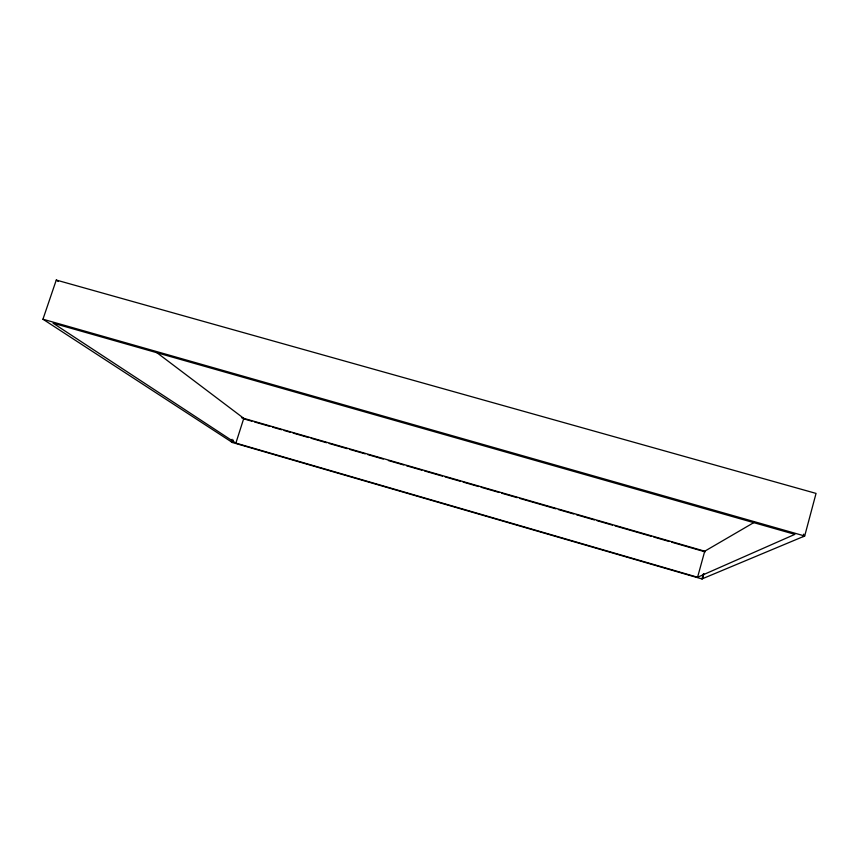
<?xml version="1.0" encoding="UTF-8"?>
<svg xmlns="http://www.w3.org/2000/svg" width="859" height="859" viewBox="0 0 859 859"><rect width="100%" height="100%" fill="white"/><g stroke="black" fill="none" stroke-linecap="round" stroke-linejoin="round"><path stroke-width="1.29" d="M803.068 536.682L803.756 534.115M804.69 535.995L816.05 493.41L56.275 280.055L42.95 319.215L232.424 442.514L701.943 578.945L804.69 535.995L42.95 319.215M701.943 578.945L703.296 574.005M702.544 578.698L703.908 573.737M697.572 577.248L794.897 534.352L53.065 323.167L235.881 443.104L697.572 577.248L704.734 551.21L754.32 522.304M231.286 441.773L232.08 439.303M232.424 442.514L233.208 440.055M235.881 443.104L243.784 418.354L156.102 352.083M241.486 417.699L704.734 551.21M244.16 418.977L251.891 421.211M254.468 421.952L269.919 426.408M272.496 427.148L281.516 429.747M284.093 430.488L290.525 432.345M293.102 433.086L308.553 437.542M311.13 438.283L326.581 442.739M329.158 443.48L347.186 448.677M349.763 449.418L365.225 453.874M367.792 454.615L383.254 459.071M388.397 460.553L403.859 465.009M406.436 465.75L421.887 470.206M424.464 470.947L442.492 476.144M445.069 476.885L460.521 481.341M463.098 482.082L478.549 486.538M481.126 487.278L499.154 492.475M501.731 493.227L517.182 497.672M519.759 498.424L555.816 508.818M558.393 509.559L573.844 514.015M576.421 514.756L594.449 519.953M597.026 520.694L612.488 525.15M615.055 525.891L651.122 536.284M653.699 537.025L669.15 541.481M671.727 542.222L705.207 551.875M56.275 280.055L58.154 281.462"/></g></svg>
